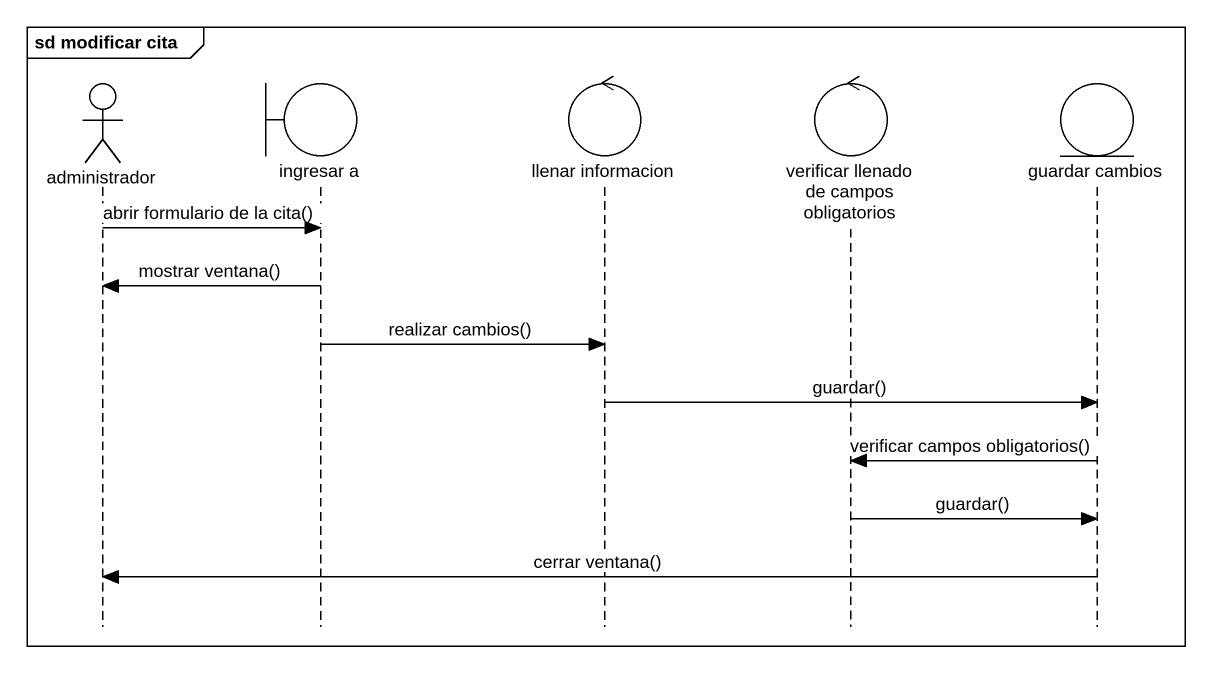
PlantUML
@startuml
mainframe sd modificar cita
hide footbox
actor administrador
boundary "ingresar a" as ingresar_a
control "llenar informacion" as llenar_informacion
control "verificar llenado de campos obligatorios" as verificar_llenado_de_campos
entity "guardar cambios" as guardar_cambios

administrador -> ingresar_a : abrir formulario de la cita()
ingresar_a -> administrador : mostrar ventana()
ingresar_a -> llenar_informacion : realizar cambios()
llenar_informacion -> guardar_cambios : guardar()
guardar_cambios -> verificar_llenado_de_campos : verificar campos obligatorios()
verificar_llenado_de_campos -> guardar_cambios : guardar()
guardar_cambios -> administrador : cerrar ventana()
@enduml
